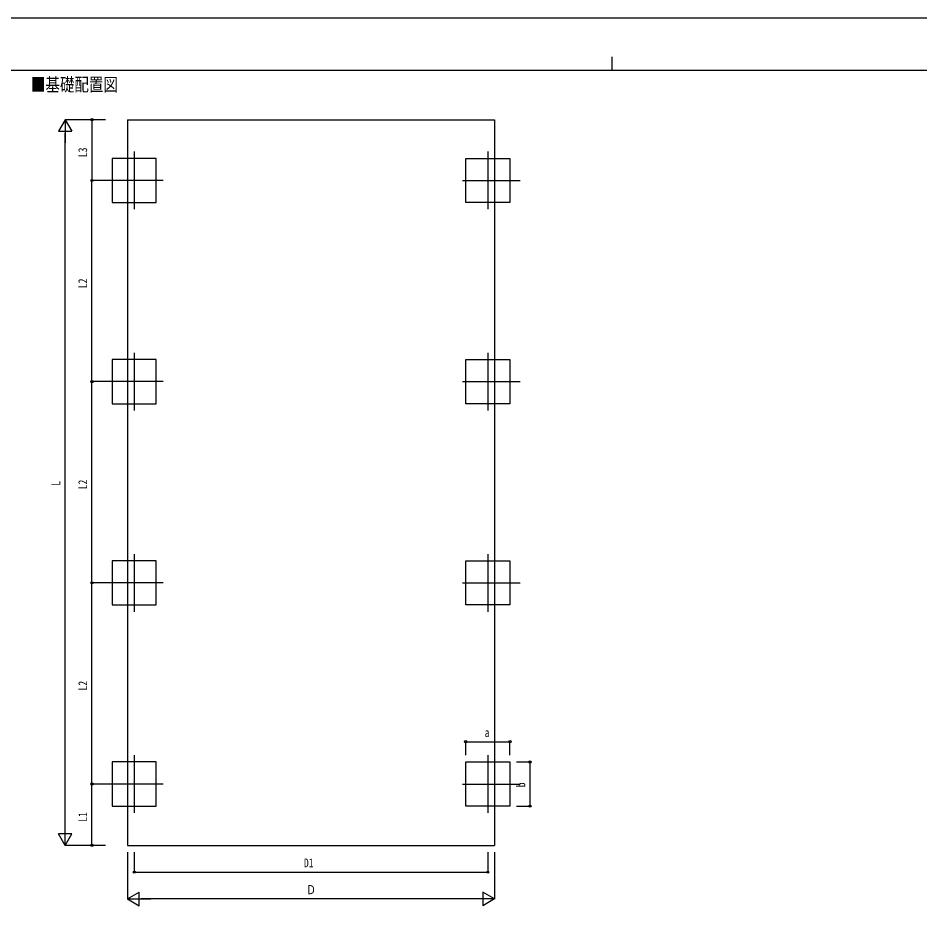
# Model space of a CAD drawing. Units: millimetres, scale not verified. Extents: x -16820 to 16820, y -11880 to 11880.
# Drawn here: x -8874 to 4575, y -1584 to 11880 of the extents above; entities that cross this region are included whole.
import ezdxf
from ezdxf.enums import TextEntityAlignment as Align

# ---------------------------------------------------------------- set-up
doc = ezdxf.new("R2010")
doc.units = ezdxf.units.MM
doc.header["$LTSCALE"] = 50
for name, color, linetype in [('0-2_USER1', 3, 'Continuous'), ('0-4_YKK_12', 2, 'Continuous'), ('0-6_YKK_A1', 4, 'Continuous'), ('0-7_YKK_D', 6, 'Continuous'), ('0-8_YKK_ZWAK', 7, 'Continuous')]:
    doc.layers.add(name, color=color, linetype=linetype)
doc.styles.add('ＭＳ ゴシック', font='')
doc.styles.get('ＭＳ ゴシック').set_extended_font_data('MS Gothic')

msp = doc.modelspace()

# ---------------------------------------------------------------- linework, layer by layer
at = {"layer": '0-4_YKK_12'}
for p, q in [((-7141.94, 9887.88), (-7141.94, 9027.88)), ((-1868.94, 9887.88), (-1868.94, 9027.88)), ((-6711.94, 9457.88), (-7571.94, 9457.88)), ((-2248.94, 9457.88), (-1388.94, 9457.88)), ((-7141.94, 6887.88), (-7141.94, 6027.88)), ((-1868.94, 6887.88), (-1868.94, 6027.88)), ((-6711.94, 6457.88), (-7571.94, 6457.88)), ((-2248.94, 6457.88), (-1388.94, 6457.88)), ((-7141.94, 3887.88), (-7141.94, 3027.88)), ((-1868.94, 3887.88), (-1868.94, 3027.88)), ((-6711.94, 3457.88), (-7571.94, 3457.88)), ((-2248.94, 3457.88), (-1388.94, 3457.88)), ((-7141.94, 887.88), (-7141.94, 27.88)), ((-1868.94, 887.88), (-1868.94, 27.88)), ((-6711.94, 457.88), (-7571.94, 457.88)), ((-2248.94, 457.88), (-1388.94, 457.88))]:
    msp.add_line(p, q, dxfattribs=at)
at = {"layer": '0-6_YKK_A1'}
for p, q in [((-7240.44, 10364.3), (-7240.44, -456.71)), ((-7240.44, -456.71), (-1770.44, -456.71))]:
    msp.add_line(p, q, dxfattribs=at)
msp.add_lwpolyline([(-7240.44, 10364.3), (-1770.44, 10364.3), (-1770.44, -456.71)], dxfattribs=at)
for points in [[(-6811.94, 9127.88), (-6811.94, 9787.88), (-7471.94, 9787.88), (-7471.94, 9127.88)], [(-2198.94, 9127.88), (-2198.94, 9787.88), (-1538.94, 9787.88), (-1538.94, 9127.88)], [(-6811.94, 6127.88), (-6811.94, 6787.88), (-7471.94, 6787.88), (-7471.94, 6127.88)], [(-2198.94, 6127.88), (-2198.94, 6787.88), (-1538.94, 6787.88), (-1538.94, 6127.88)], [(-6811.94, 3127.88), (-6811.94, 3787.88), (-7471.94, 3787.88), (-7471.94, 3127.88)], [(-2198.94, 3127.88), (-2198.94, 3787.88), (-1538.94, 3787.88), (-1538.94, 3127.88)], [(-6811.94, 127.88), (-6811.94, 787.88), (-7471.94, 787.88), (-7471.94, 127.88)], [(-2198.94, 127.88), (-2198.94, 787.88), (-1538.94, 787.88), (-1538.94, 127.88)]]:
    msp.add_lwpolyline(points, close=True, dxfattribs=at)
at = {"layer": '0-7_YKK_D'}
for p, q in [((-8171.94, 10364.3), (-8271.94, 10191.1)), ((-7571.94, 10364.3), (-8172.94, 10364.3)), ((-8171.94, 10364.3), (-8071.94, 10191.1)), ((-8171.94, 10364.3), (-8171.94, 10017.89)), ((-7571.94, 10364.3), (-7772.94, 10364.3)), ((-7771.94, 10364.3), (-7771.94, 9457.88)), ((-8271.94, 10191.1), (-8071.94, 10191.1)), ((-8171.94, -256.71), (-8171.94, 10164.3)), ((-7571.94, 9457.88), (-7772.94, 9457.88)), ((-7572.94, 9457.88), (-7772.94, 9457.88)), ((-7771.94, 6457.88), (-7771.94, 9457.88)), ((-7572.94, 6457.88), (-7772.94, 6457.88)), ((-7572.94, 6457.88), (-7772.94, 6457.88)), ((-7771.94, 3457.88), (-7771.94, 6457.88)), ((-7572.94, 3457.88), (-7772.94, 3457.88)), ((-7572.94, 3457.88), (-7772.94, 3457.88)), ((-7771.94, 457.88), (-7771.94, 3457.88)), ((-2198.94, 887.88), (-2198.94, 1088.88)), ((-2198.94, 1087.88), (-1538.94, 1087.88)), ((-1538.94, 887.88), (-1538.94, 1088.88)), ((-1438.94, 787.88), (-1237.94, 787.88)), ((-1238.94, 127.88), (-1238.94, 787.88)), ((-7571.94, 457.88), (-7772.94, 457.88)), ((-7571.94, 457.88), (-7772.94, 457.88)), ((-7771.94, -456.71), (-7771.94, 457.88)), ((-1438.94, 127.88), (-1237.94, 127.88)), ((-8171.94, -456.71), (-8171.94, -110.3)), ((-8171.94, -456.71), (-8271.94, -283.51)), ((-8071.94, -283.51), (-8271.94, -283.51)), ((-8171.94, -456.71), (-8071.94, -283.51)), ((-7571.94, -456.71), (-8172.94, -456.71)), ((-7571.94, -456.71), (-7772.94, -456.71)), ((-7240.44, -560.18), (-7240.44, -1257.71)), ((-7141.94, -560.18), (-7141.94, -857.71)), ((-1868.94, -560.18), (-1868.94, -857.71)), ((-1770.44, -560.18), (-1770.44, -1257.71)), ((-7141.94, -856.71), (-1868.94, -856.71)), ((-7240.44, -1256.71), (-7067.24, -1156.71)), ((-7067.24, -1356.71), (-7067.24, -1156.71)), ((-1770.44, -1256.71), (-1943.65, -1156.71)), ((-1943.65, -1156.71), (-1943.65, -1356.71)), ((-7240.44, -1256.71), (-7067.24, -1356.71)), ((-7240.44, -1256.71), (-6894.03, -1256.71)), ((-1970.44, -1256.71), (-7040.44, -1256.71)), ((-1770.44, -1256.71), (-2116.85, -1256.71)), ((-1770.44, -1256.71), (-1943.65, -1356.71))]:
    msp.add_line(p, q, dxfattribs=at)
for centre in [(-7771.94, 10364.3), (-7771.94, 9457.88), (-7771.94, 9457.88), (-7771.94, 6457.88), (-7771.94, 6457.88), (-7771.94, 3457.88), (-7771.94, 3457.88), (-2198.94, 1087.88), (-1538.94, 1087.88), (-1238.94, 787.88), (-7771.94, 457.88), (-7771.94, 457.88), (-1238.94, 127.88), (-7771.94, -456.71), (-7141.94, -856.71), (-1868.94, -856.71)]:
    msp.add_circle(centre, 17, dxfattribs=at)
at = {"layer": '0-8_YKK_ZWAK'}
for p, q in [((-19.92, 11300), (-19.92, 11100)), ((15580.08, 11100), (-15619.92, 11100))]:
    msp.add_line(p, q, dxfattribs=at)
msp.add_lwpolyline([(-16820, -11880), (16820, -11880), (16820, 11880), (-16820, 11880)], close=True, dxfattribs=at)

# ---------------------------------------------------------------- texts
at = {"layer": '0-2_USER1', "style": 'ＭＳ ゴシック', "width": 0.8}
msp.add_text('■基礎配置図', height=197.9, dxfattribs=at).set_placement((-8681.4, 10729.68), align=Align.BOTTOM_LEFT)
at = {"layer": '0-7_YKK_D', "style": 'ＭＳ ゴシック', "width": 0.8}
for s, p in [('L3', (-7803.94, 9805.49)), ('L2', (-7803.94, 7852.28)), ('L2', (-7803.94, 4852.28)), ('L', (-8203.94, 4905.8)), ('L2', (-7803.94, 1852.28)), ('b', (-1270.94, 409.88)), ('L1', (-7803.94, -105.02))]:
    msp.add_text(s, height=132, rotation=90, dxfattribs=at).set_placement(p, align=Align.BOTTOM_LEFT)
for s, p in [('a', (-1916.94, 1119.88)), ('D1', (-4611.04, -824.71)), ('Ｄ', (-4577.44, -1224.71))]:
    msp.add_text(s, height=132, dxfattribs=at).set_placement(p, align=Align.BOTTOM_LEFT)

doc.saveas('drawing.dxf')
